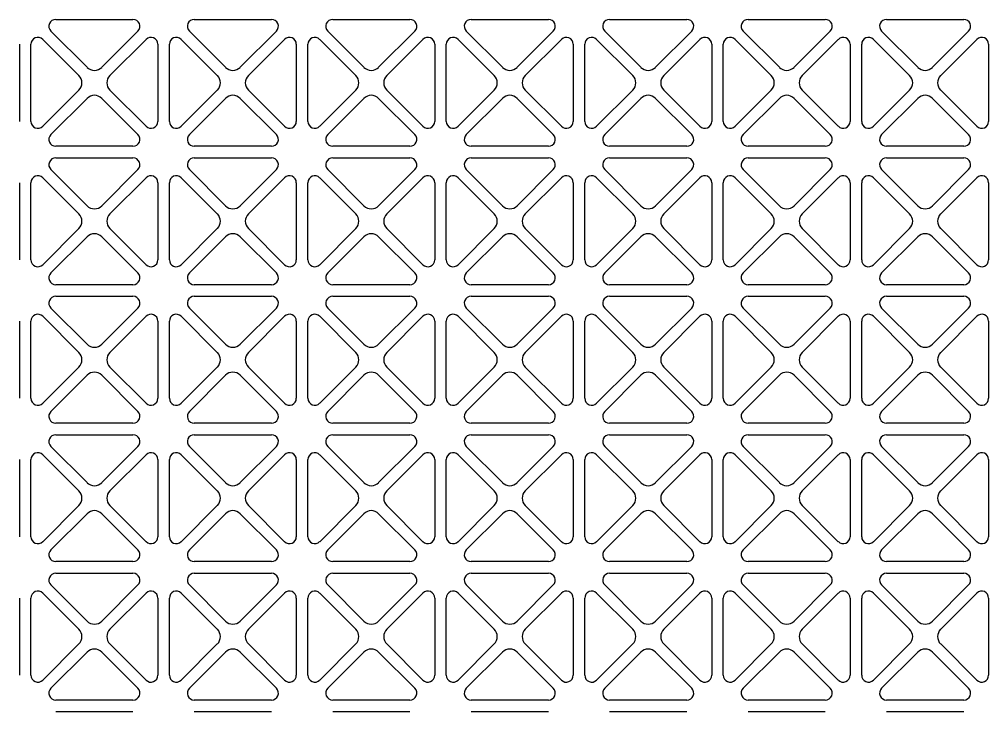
# Model space of a CAD drawing. Extents: x 59521 to 184406, y -1257 to 56672.
# Drawn here: x 70219.7 to 70387.7, y 19860.2 to 19980.2 of the extents above; entities that cross this region are included whole.
import ezdxf

# ---------------------------------------------------------------- set-up
doc = ezdxf.new("R2010")
doc.units = 0
doc.header["$MEASUREMENT"] = 0
doc.layers.get('0').update_dxf_attribs({"linetype": 'CONTINUOUS'})
doc.layers.add('WANGKONG_0', color=7, linetype='CONTINUOUS')

# ---------------------------------------------------------------- blocks, each defined once
blk = doc.blocks.new('ju77')
at = {"layer": 'WANGKONG_0', "color": 87, "linetype": 'Continuous'}
for p, q in [((-26.73, 251), (-13.35, 251)), ((-2.73, 251), (10.65, 251)), ((21.27, 251), (34.65, 251)), ((45.27, 251), (58.65, 251)), ((69.27, 251), (82.65, 251)), ((93.27, 251), (106.65, 251)), ((117.27, 251), (130.65, 251)), ((-21.31, 242.69), (-27.58, 248.95)), ((-12.5, 248.95), (-18.77, 242.69)), ((2.69, 242.69), (-3.58, 248.95)), ((11.5, 248.95), (5.23, 242.69)), ((26.69, 242.69), (20.42, 248.95)), ((35.5, 248.95), (29.23, 242.69)), ((50.69, 242.69), (44.42, 248.95)), ((59.5, 248.95), (53.23, 242.69)), ((74.69, 242.69), (68.42, 248.95)), ((83.5, 248.95), (77.23, 242.69)), ((98.69, 242.69), (92.42, 248.95)), ((107.5, 248.95), (101.23, 242.69)), ((122.69, 242.69), (116.42, 248.95)), ((131.5, 248.95), (125.23, 242.69)), ((-28.99, 247.54), (-22.73, 241.27)), ((-17.35, 241.27), (-11.09, 247.54)), ((-4.99, 247.54), (1.27, 241.27)), ((6.65, 241.27), (12.91, 247.54)), ((19.01, 247.54), (25.27, 241.27)), ((30.65, 241.27), (36.91, 247.54)), ((43.01, 247.54), (49.27, 241.27)), ((54.65, 241.27), (60.91, 247.54)), ((67.01, 247.54), (73.27, 241.27)), ((78.65, 241.27), (84.91, 247.54)), ((91.01, 247.54), (97.27, 241.27)), ((102.65, 241.27), (108.91, 247.54)), ((115.01, 247.54), (121.27, 241.27)), ((126.65, 241.27), (132.91, 247.54)), ((-33.04, 246.69), (-33.04, 233.31)), ((-31.04, 233.31), (-31.04, 246.69)), ((-9.04, 246.69), (-9.04, 233.31)), ((-7.04, 233.31), (-7.04, 246.69)), ((14.96, 246.69), (14.96, 233.31)), ((16.96, 233.31), (16.96, 246.69)), ((38.96, 246.69), (38.96, 233.31)), ((40.96, 233.31), (40.96, 246.69)), ((62.96, 246.69), (62.96, 233.31)), ((64.96, 233.31), (64.96, 246.69)), ((86.96, 246.69), (86.96, 233.31)), ((88.96, 233.31), (88.96, 246.69)), ((110.96, 246.69), (110.96, 233.31)), ((112.96, 233.31), (112.96, 246.69)), ((134.96, 246.69), (134.96, 233.31)), ((-22.73, 238.73), (-28.99, 232.46)), ((-11.09, 232.46), (-17.35, 238.73)), ((1.27, 238.73), (-4.99, 232.46)), ((12.91, 232.46), (6.65, 238.73)), ((25.27, 238.73), (19.01, 232.46)), ((36.91, 232.46), (30.65, 238.73)), ((49.27, 238.73), (43.01, 232.46)), ((60.91, 232.46), (54.65, 238.73)), ((73.27, 238.73), (67.01, 232.46)), ((84.91, 232.46), (78.65, 238.73)), ((97.27, 238.73), (91.01, 232.46)), ((108.91, 232.46), (102.65, 238.73)), ((121.27, 238.73), (115.01, 232.46)), ((132.91, 232.46), (126.65, 238.73)), ((-27.58, 231.05), (-21.31, 237.31)), ((-18.77, 237.31), (-12.5, 231.05)), ((-3.58, 231.05), (2.69, 237.31)), ((5.23, 237.31), (11.5, 231.05)), ((20.42, 231.05), (26.69, 237.31)), ((29.23, 237.31), (35.5, 231.05)), ((44.42, 231.05), (50.69, 237.31)), ((53.23, 237.31), (59.5, 231.05)), ((68.42, 231.05), (74.69, 237.31)), ((77.23, 237.31), (83.5, 231.05)), ((92.42, 231.05), (98.69, 237.31)), ((101.23, 237.31), (107.5, 231.05)), ((116.42, 231.05), (122.69, 237.31)), ((125.23, 237.31), (131.5, 231.05)), ((-13.35, 229), (-26.73, 229)), ((10.65, 229), (-2.73, 229)), ((34.65, 229), (21.27, 229)), ((58.65, 229), (45.27, 229)), ((82.65, 229), (69.27, 229)), ((106.65, 229), (93.27, 229)), ((130.65, 229), (117.27, 229)), ((-26.73, 227), (-13.35, 227)), ((-2.73, 227), (10.65, 227)), ((21.27, 227), (34.65, 227)), ((45.27, 227), (58.65, 227)), ((69.27, 227), (82.65, 227)), ((93.27, 227), (106.65, 227)), ((117.27, 227), (130.65, 227)), ((-28.99, 223.54), (-22.73, 217.27)), ((-21.31, 218.69), (-27.58, 224.95)), ((-12.5, 224.95), (-18.77, 218.69)), ((-17.35, 217.27), (-11.09, 223.54)), ((-4.99, 223.54), (1.27, 217.27)), ((2.69, 218.69), (-3.58, 224.95)), ((11.5, 224.95), (5.23, 218.69)), ((6.65, 217.27), (12.91, 223.54)), ((19.01, 223.54), (25.27, 217.27)), ((26.69, 218.69), (20.42, 224.95)), ((35.5, 224.95), (29.23, 218.69)), ((30.65, 217.27), (36.91, 223.54)), ((43.01, 223.54), (49.27, 217.27)), ((50.69, 218.69), (44.42, 224.95)), ((59.5, 224.95), (53.23, 218.69)), ((54.65, 217.27), (60.91, 223.54)), ((67.01, 223.54), (73.27, 217.27)), ((74.69, 218.69), (68.42, 224.95)), ((83.5, 224.95), (77.23, 218.69)), ((78.65, 217.27), (84.91, 223.54)), ((91.01, 223.54), (97.27, 217.27)), ((98.69, 218.69), (92.42, 224.95)), ((107.5, 224.95), (101.23, 218.69)), ((102.65, 217.27), (108.91, 223.54)), ((115.01, 223.54), (121.27, 217.27)), ((122.69, 218.69), (116.42, 224.95)), ((131.5, 224.95), (125.23, 218.69)), ((126.65, 217.27), (132.91, 223.54)), ((-33.04, 222.69), (-33.04, 209.31)), ((-31.04, 209.31), (-31.04, 222.69)), ((-9.04, 222.69), (-9.04, 209.31)), ((-7.04, 209.31), (-7.04, 222.69)), ((14.96, 222.69), (14.96, 209.31)), ((16.96, 209.31), (16.96, 222.69)), ((38.96, 222.69), (38.96, 209.31)), ((40.96, 209.31), (40.96, 222.69)), ((62.96, 222.69), (62.96, 209.31)), ((64.96, 209.31), (64.96, 222.69)), ((86.96, 222.69), (86.96, 209.31)), ((88.96, 209.31), (88.96, 222.69)), ((110.96, 222.69), (110.96, 209.31)), ((112.96, 209.31), (112.96, 222.69)), ((134.96, 222.69), (134.96, 209.31)), ((-22.73, 214.73), (-28.99, 208.46)), ((-11.09, 208.46), (-17.35, 214.73)), ((1.27, 214.73), (-4.99, 208.46)), ((12.91, 208.46), (6.65, 214.73)), ((25.27, 214.73), (19.01, 208.46)), ((36.91, 208.46), (30.65, 214.73)), ((49.27, 214.73), (43.01, 208.46)), ((60.91, 208.46), (54.65, 214.73)), ((73.27, 214.73), (67.01, 208.46)), ((84.91, 208.46), (78.65, 214.73)), ((97.27, 214.73), (91.01, 208.46)), ((108.91, 208.46), (102.65, 214.73)), ((121.27, 214.73), (115.01, 208.46)), ((132.91, 208.46), (126.65, 214.73)), ((-27.58, 207.05), (-21.31, 213.31)), ((-18.77, 213.31), (-12.5, 207.05)), ((-3.58, 207.05), (2.69, 213.31)), ((5.23, 213.31), (11.5, 207.05)), ((20.42, 207.05), (26.69, 213.31)), ((29.23, 213.31), (35.5, 207.05)), ((44.42, 207.05), (50.69, 213.31)), ((53.23, 213.31), (59.5, 207.05)), ((68.42, 207.05), (74.69, 213.31)), ((77.23, 213.31), (83.5, 207.05)), ((92.42, 207.05), (98.69, 213.31)), ((101.23, 213.31), (107.5, 207.05)), ((116.42, 207.05), (122.69, 213.31)), ((125.23, 213.31), (131.5, 207.05)), ((-13.35, 205), (-26.73, 205)), ((10.65, 205), (-2.73, 205)), ((34.65, 205), (21.27, 205)), ((58.65, 205), (45.27, 205)), ((82.65, 205), (69.27, 205)), ((106.65, 205), (93.27, 205)), ((130.65, 205), (117.27, 205)), ((-26.73, 203), (-13.35, 203)), ((-2.73, 203), (10.65, 203)), ((21.27, 203), (34.65, 203)), ((45.27, 203), (58.65, 203)), ((69.27, 203), (82.65, 203)), ((93.27, 203), (106.65, 203)), ((117.27, 203), (130.65, 203)), ((-21.31, 194.69), (-27.58, 200.95)), ((-12.5, 200.95), (-18.77, 194.69)), ((2.69, 194.69), (-3.58, 200.95)), ((11.5, 200.95), (5.23, 194.69)), ((26.69, 194.69), (20.42, 200.95)), ((35.5, 200.95), (29.23, 194.69)), ((50.69, 194.69), (44.42, 200.95)), ((59.5, 200.95), (53.23, 194.69)), ((74.69, 194.69), (68.42, 200.95)), ((83.5, 200.95), (77.23, 194.69)), ((98.69, 194.69), (92.42, 200.95)), ((107.5, 200.95), (101.23, 194.69)), ((122.69, 194.69), (116.42, 200.95)), ((131.5, 200.95), (125.23, 194.69)), ((-33.04, 198.69), (-33.04, 185.31)), ((-31.04, 185.31), (-31.04, 198.69)), ((-28.99, 199.54), (-22.73, 193.27)), ((-17.35, 193.27), (-11.09, 199.54)), ((-9.04, 198.69), (-9.04, 185.31)), ((-7.04, 185.31), (-7.04, 198.69)), ((-4.99, 199.54), (1.27, 193.27)), ((6.65, 193.27), (12.91, 199.54)), ((14.96, 198.69), (14.96, 185.31)), ((16.96, 185.31), (16.96, 198.69)), ((19.01, 199.54), (25.27, 193.27)), ((30.65, 193.27), (36.91, 199.54)), ((38.96, 198.69), (38.96, 185.31)), ((40.96, 185.31), (40.96, 198.69)), ((43.01, 199.54), (49.27, 193.27)), ((54.65, 193.27), (60.91, 199.54)), ((62.96, 198.69), (62.96, 185.31)), ((64.96, 185.31), (64.96, 198.69)), ((67.01, 199.54), (73.27, 193.27)), ((78.65, 193.27), (84.91, 199.54)), ((86.96, 198.69), (86.96, 185.31)), ((88.96, 185.31), (88.96, 198.69)), ((91.01, 199.54), (97.27, 193.27)), ((102.65, 193.27), (108.91, 199.54)), ((110.96, 198.69), (110.96, 185.31)), ((112.96, 185.31), (112.96, 198.69)), ((115.01, 199.54), (121.27, 193.27)), ((126.65, 193.27), (132.91, 199.54)), ((134.96, 198.69), (134.96, 185.31)), ((-22.73, 190.73), (-28.99, 184.46)), ((-11.09, 184.46), (-17.35, 190.73)), ((1.27, 190.73), (-4.99, 184.46)), ((12.91, 184.46), (6.65, 190.73)), ((25.27, 190.73), (19.01, 184.46)), ((36.91, 184.46), (30.65, 190.73)), ((49.27, 190.73), (43.01, 184.46)), ((60.91, 184.46), (54.65, 190.73)), ((73.27, 190.73), (67.01, 184.46)), ((84.91, 184.46), (78.65, 190.73)), ((97.27, 190.73), (91.01, 184.46)), ((108.91, 184.46), (102.65, 190.73)), ((121.27, 190.73), (115.01, 184.46)), ((132.91, 184.46), (126.65, 190.73)), ((-27.58, 183.05), (-21.31, 189.31)), ((-18.77, 189.31), (-12.5, 183.05)), ((-3.58, 183.05), (2.69, 189.31)), ((5.23, 189.31), (11.5, 183.05)), ((20.42, 183.05), (26.69, 189.31)), ((29.23, 189.31), (35.5, 183.05)), ((44.42, 183.05), (50.69, 189.31)), ((53.23, 189.31), (59.5, 183.05)), ((68.42, 183.05), (74.69, 189.31)), ((77.23, 189.31), (83.5, 183.05)), ((92.42, 183.05), (98.69, 189.31)), ((101.23, 189.31), (107.5, 183.05)), ((116.42, 183.05), (122.69, 189.31)), ((125.23, 189.31), (131.5, 183.05)), ((-13.35, 181), (-26.73, 181)), ((10.65, 181), (-2.73, 181)), ((34.65, 181), (21.27, 181)), ((58.65, 181), (45.27, 181)), ((82.65, 181), (69.27, 181)), ((106.65, 181), (93.27, 181)), ((130.65, 181), (117.27, 181)), ((-26.73, 179), (-13.35, 179)), ((-2.73, 179), (10.65, 179)), ((21.27, 179), (34.65, 179)), ((45.27, 179), (58.65, 179)), ((69.27, 179), (82.65, 179)), ((93.27, 179), (106.65, 179)), ((117.27, 179), (130.65, 179)), ((-21.31, 170.69), (-27.58, 176.95)), ((-12.5, 176.95), (-18.77, 170.69)), ((2.69, 170.69), (-3.58, 176.95)), ((11.5, 176.95), (5.23, 170.69)), ((26.69, 170.69), (20.42, 176.95)), ((35.5, 176.95), (29.23, 170.69)), ((50.69, 170.69), (44.42, 176.95)), ((59.5, 176.95), (53.23, 170.69)), ((74.69, 170.69), (68.42, 176.95)), ((83.5, 176.95), (77.23, 170.69)), ((98.69, 170.69), (92.42, 176.95)), ((107.5, 176.95), (101.23, 170.69)), ((122.69, 170.69), (116.42, 176.95)), ((131.5, 176.95), (125.23, 170.69)), ((-28.99, 175.54), (-22.73, 169.27)), ((-17.35, 169.27), (-11.09, 175.54)), ((-4.99, 175.54), (1.27, 169.27)), ((6.65, 169.27), (12.91, 175.54)), ((19.01, 175.54), (25.27, 169.27)), ((30.65, 169.27), (36.91, 175.54)), ((43.01, 175.54), (49.27, 169.27)), ((54.65, 169.27), (60.91, 175.54)), ((67.01, 175.54), (73.27, 169.27)), ((78.65, 169.27), (84.91, 175.54)), ((91.01, 175.54), (97.27, 169.27)), ((102.65, 169.27), (108.91, 175.54)), ((115.01, 175.54), (121.27, 169.27)), ((126.65, 169.27), (132.91, 175.54)), ((-33.04, 174.69), (-33.04, 161.31)), ((-31.04, 161.31), (-31.04, 174.69)), ((-9.04, 174.69), (-9.04, 161.31)), ((-7.04, 161.31), (-7.04, 174.69)), ((14.96, 174.69), (14.96, 161.31)), ((16.96, 161.31), (16.96, 174.69)), ((38.96, 174.69), (38.96, 161.31)), ((40.96, 161.31), (40.96, 174.69)), ((62.96, 174.69), (62.96, 161.31)), ((64.96, 161.31), (64.96, 174.69)), ((86.96, 174.69), (86.96, 161.31)), ((88.96, 161.31), (88.96, 174.69)), ((110.96, 174.69), (110.96, 161.31)), ((112.96, 161.31), (112.96, 174.69)), ((134.96, 174.69), (134.96, 161.31)), ((-22.73, 166.73), (-28.99, 160.46)), ((-11.09, 160.46), (-17.35, 166.73)), ((1.27, 166.73), (-4.99, 160.46)), ((12.91, 160.46), (6.65, 166.73)), ((25.27, 166.73), (19.01, 160.46)), ((36.91, 160.46), (30.65, 166.73)), ((49.27, 166.73), (43.01, 160.46)), ((60.91, 160.46), (54.65, 166.73)), ((73.27, 166.73), (67.01, 160.46)), ((84.91, 160.46), (78.65, 166.73)), ((97.27, 166.73), (91.01, 160.46)), ((108.91, 160.46), (102.65, 166.73)), ((121.27, 166.73), (115.01, 160.46)), ((132.91, 160.46), (126.65, 166.73)), ((-27.58, 159.05), (-21.31, 165.31)), ((-18.77, 165.31), (-12.5, 159.05)), ((-3.58, 159.05), (2.69, 165.31)), ((5.23, 165.31), (11.5, 159.05)), ((20.42, 159.05), (26.69, 165.31)), ((29.23, 165.31), (35.5, 159.05)), ((44.42, 159.05), (50.69, 165.31)), ((53.23, 165.31), (59.5, 159.05)), ((68.42, 159.05), (74.69, 165.31)), ((77.23, 165.31), (83.5, 159.05)), ((92.42, 159.05), (98.69, 165.31)), ((101.23, 165.31), (107.5, 159.05)), ((116.42, 159.05), (122.69, 165.31)), ((125.23, 165.31), (131.5, 159.05)), ((-13.35, 157), (-26.73, 157)), ((10.65, 157), (-2.73, 157)), ((34.65, 157), (21.27, 157)), ((58.65, 157), (45.27, 157)), ((82.65, 157), (69.27, 157)), ((106.65, 157), (93.27, 157)), ((130.65, 157), (117.27, 157)), ((-26.73, 155), (-13.35, 155)), ((-2.73, 155), (10.65, 155)), ((21.27, 155), (34.65, 155)), ((45.27, 155), (58.65, 155)), ((69.27, 155), (82.65, 155)), ((93.27, 155), (106.65, 155)), ((117.27, 155), (130.65, 155)), ((-21.31, 146.69), (-27.58, 152.95)), ((-12.5, 152.95), (-18.77, 146.69)), ((2.69, 146.69), (-3.58, 152.95)), ((11.5, 152.95), (5.23, 146.69)), ((26.69, 146.69), (20.42, 152.95)), ((35.5, 152.95), (29.23, 146.69)), ((50.69, 146.69), (44.42, 152.95)), ((59.5, 152.95), (53.23, 146.69)), ((74.69, 146.69), (68.42, 152.95)), ((83.5, 152.95), (77.23, 146.69)), ((98.69, 146.69), (92.42, 152.95)), ((107.5, 152.95), (101.23, 146.69)), ((122.69, 146.69), (116.42, 152.95)), ((131.5, 152.95), (125.23, 146.69)), ((-28.99, 151.54), (-22.73, 145.27)), ((-17.35, 145.27), (-11.09, 151.54)), ((-4.99, 151.54), (1.27, 145.27)), ((6.65, 145.27), (12.91, 151.54)), ((19.01, 151.54), (25.27, 145.27)), ((30.65, 145.27), (36.91, 151.54)), ((43.01, 151.54), (49.27, 145.27)), ((54.65, 145.27), (60.91, 151.54)), ((67.01, 151.54), (73.27, 145.27)), ((78.65, 145.27), (84.91, 151.54)), ((91.01, 151.54), (97.27, 145.27)), ((102.65, 145.27), (108.91, 151.54)), ((115.01, 151.54), (121.27, 145.27)), ((126.65, 145.27), (132.91, 151.54)), ((-33.04, 150.69), (-33.04, 137.31)), ((-31.04, 137.31), (-31.04, 150.69)), ((-9.04, 150.69), (-9.04, 137.31)), ((-7.04, 137.31), (-7.04, 150.69)), ((14.96, 150.69), (14.96, 137.31)), ((16.96, 137.31), (16.96, 150.69)), ((38.96, 150.69), (38.96, 137.31)), ((40.96, 137.31), (40.96, 150.69)), ((62.96, 150.69), (62.96, 137.31)), ((64.96, 137.31), (64.96, 150.69)), ((86.96, 150.69), (86.96, 137.31)), ((88.96, 137.31), (88.96, 150.69)), ((110.96, 150.69), (110.96, 137.31)), ((112.96, 137.31), (112.96, 150.69)), ((134.96, 150.69), (134.96, 137.31)), ((-22.73, 142.73), (-28.99, 136.46)), ((-27.58, 135.05), (-21.31, 141.31)), ((-18.77, 141.31), (-12.5, 135.05)), ((-11.09, 136.46), (-17.35, 142.73)), ((1.27, 142.73), (-4.99, 136.46)), ((-3.58, 135.05), (2.69, 141.31)), ((5.23, 141.31), (11.5, 135.05)), ((12.91, 136.46), (6.65, 142.73)), ((25.27, 142.73), (19.01, 136.46)), ((20.42, 135.05), (26.69, 141.31)), ((29.23, 141.31), (35.5, 135.05)), ((36.91, 136.46), (30.65, 142.73)), ((49.27, 142.73), (43.01, 136.46)), ((44.42, 135.05), (50.69, 141.31)), ((53.23, 141.31), (59.5, 135.05)), ((60.91, 136.46), (54.65, 142.73)), ((73.27, 142.73), (67.01, 136.46)), ((68.42, 135.05), (74.69, 141.31)), ((77.23, 141.31), (83.5, 135.05)), ((84.91, 136.46), (78.65, 142.73)), ((97.27, 142.73), (91.01, 136.46)), ((92.42, 135.05), (98.69, 141.31)), ((101.23, 141.31), (107.5, 135.05)), ((108.91, 136.46), (102.65, 142.73)), ((121.27, 142.73), (115.01, 136.46)), ((116.42, 135.05), (122.69, 141.31)), ((125.23, 141.31), (131.5, 135.05)), ((132.91, 136.46), (126.65, 142.73)), ((-13.35, 133), (-26.73, 133)), ((10.65, 133), (-2.73, 133)), ((34.65, 133), (21.27, 133)), ((58.65, 133), (45.27, 133)), ((82.65, 133), (69.27, 133)), ((106.65, 133), (93.27, 133)), ((130.65, 133), (117.27, 133)), ((-26.73, 131), (-13.35, 131)), ((-2.73, 131), (10.65, 131)), ((21.27, 131), (34.65, 131)), ((45.27, 131), (58.65, 131)), ((69.27, 131), (82.65, 131)), ((93.27, 131), (106.65, 131)), ((117.27, 131), (130.65, 131))]:
    blk.add_line(p, q, dxfattribs=at)
for centre, radius, start, end in [((-26.73, 249.8), 1.2, 90, 225), ((-13.35, 249.8), 1.2, 315, 90), ((-2.73, 249.8), 1.2, 90, 225), ((10.65, 249.8), 1.2, 315, 90), ((21.27, 249.8), 1.2, 90, 225), ((34.65, 249.8), 1.2, 315, 90), ((45.27, 249.8), 1.2, 90, 225), ((58.65, 249.8), 1.2, 315, 90), ((69.27, 249.8), 1.2, 90, 225), ((82.65, 249.8), 1.2, 315, 90), ((93.27, 249.8), 1.2, 90, 225), ((106.65, 249.8), 1.2, 315, 90), ((117.27, 249.8), 1.2, 90, 225), ((130.65, 249.8), 1.2, 315, 90), ((-29.84, 246.69), 1.2, 45, 180), ((-10.24, 246.69), 1.2, 0, 135), ((-5.84, 246.69), 1.2, 45, 180), ((13.76, 246.69), 1.2, 0, 135), ((18.16, 246.69), 1.2, 45, 180), ((37.76, 246.69), 1.2, 0, 135), ((42.16, 246.69), 1.2, 45, 180), ((61.76, 246.69), 1.2, 0, 135), ((66.16, 246.69), 1.2, 45, 180), ((85.76, 246.69), 1.2, 0, 135), ((90.16, 246.69), 1.2, 45, 180), ((109.76, 246.69), 1.2, 0, 135), ((114.16, 246.69), 1.2, 45, 180), ((133.76, 246.69), 1.2, 0, 135), ((-20.04, 243.96), 1.8, 225, 315), ((3.96, 243.96), 1.8, 225, 315), ((27.96, 243.96), 1.8, 225, 315), ((51.96, 243.96), 1.8, 225, 315), ((75.96, 243.96), 1.8, 225, 315), ((99.96, 243.96), 1.8, 225, 315), ((123.96, 243.96), 1.8, 225, 315), ((-24, 240), 1.8, 315, 45), ((-16.08, 240), 1.8, 135, 225), ((0, 240), 1.8, 315, 45), ((7.92, 240), 1.8, 135, 225), ((24, 240), 1.8, 315, 45), ((31.92, 240), 1.8, 135, 225), ((48, 240), 1.8, 315, 45), ((55.92, 240), 1.8, 135, 225), ((72, 240), 1.8, 315, 45), ((79.92, 240), 1.8, 135, 225), ((96, 240), 1.8, 315, 45), ((103.92, 240), 1.8, 135, 225), ((120, 240), 1.8, 315, 45), ((127.92, 240), 1.8, 135, 225), ((-20.04, 236.04), 1.8, 45, 135), ((3.96, 236.04), 1.8, 45, 135), ((27.96, 236.04), 1.8, 45, 135), ((51.96, 236.04), 1.8, 45, 135), ((75.96, 236.04), 1.8, 45, 135), ((99.96, 236.04), 1.8, 45, 135), ((123.96, 236.04), 1.8, 45, 135), ((-29.84, 233.31), 1.2, 180, 315), ((-10.24, 233.31), 1.2, 225, 0), ((-5.84, 233.31), 1.2, 180, 315), ((13.76, 233.31), 1.2, 225, 0), ((18.16, 233.31), 1.2, 180, 315), ((37.76, 233.31), 1.2, 225, 0), ((42.16, 233.31), 1.2, 180, 315), ((61.76, 233.31), 1.2, 225, 0), ((66.16, 233.31), 1.2, 180, 315), ((85.76, 233.31), 1.2, 225, 0), ((90.16, 233.31), 1.2, 180, 315), ((109.76, 233.31), 1.2, 225, 0), ((114.16, 233.31), 1.2, 180, 315), ((133.76, 233.31), 1.2, 225, 0), ((-26.73, 230.2), 1.2, 135, 270), ((-13.35, 230.2), 1.2, 270, 45), ((-2.73, 230.2), 1.2, 135, 270), ((10.65, 230.2), 1.2, 270, 45), ((21.27, 230.2), 1.2, 135, 270), ((34.65, 230.2), 1.2, 270, 45), ((45.27, 230.2), 1.2, 135, 270), ((58.65, 230.2), 1.2, 270, 45), ((69.27, 230.2), 1.2, 135, 270), ((82.65, 230.2), 1.2, 270, 45), ((93.27, 230.2), 1.2, 135, 270), ((106.65, 230.2), 1.2, 270, 45), ((117.27, 230.2), 1.2, 135, 270), ((130.65, 230.2), 1.2, 270, 45), ((-26.73, 225.8), 1.2, 90, 225), ((-13.35, 225.8), 1.2, 315, 90), ((-2.73, 225.8), 1.2, 90, 225), ((10.65, 225.8), 1.2, 315, 90), ((21.27, 225.8), 1.2, 90, 225), ((34.65, 225.8), 1.2, 315, 90), ((45.27, 225.8), 1.2, 90, 225), ((58.65, 225.8), 1.2, 315, 90), ((69.27, 225.8), 1.2, 90, 225), ((82.65, 225.8), 1.2, 315, 90), ((93.27, 225.8), 1.2, 90, 225), ((106.65, 225.8), 1.2, 315, 90), ((117.27, 225.8), 1.2, 90, 225), ((130.65, 225.8), 1.2, 315, 90), ((-29.84, 222.69), 1.2, 45, 180), ((-10.24, 222.69), 1.2, 0, 135), ((-5.84, 222.69), 1.2, 45, 180), ((13.76, 222.69), 1.2, 0, 135), ((18.16, 222.69), 1.2, 45, 180), ((37.76, 222.69), 1.2, 0, 135), ((42.16, 222.69), 1.2, 45, 180), ((61.76, 222.69), 1.2, 0, 135), ((66.16, 222.69), 1.2, 45, 180), ((85.76, 222.69), 1.2, 0, 135), ((90.16, 222.69), 1.2, 45, 180), ((109.76, 222.69), 1.2, 0, 135), ((114.16, 222.69), 1.2, 45, 180), ((133.76, 222.69), 1.2, 0, 135), ((-20.04, 219.96), 1.8, 225, 315), ((3.96, 219.96), 1.8, 225, 315), ((27.96, 219.96), 1.8, 225, 315), ((51.96, 219.96), 1.8, 225, 315), ((75.96, 219.96), 1.8, 225, 315), ((99.96, 219.96), 1.8, 225, 315), ((123.96, 219.96), 1.8, 225, 315), ((-24, 216), 1.8, 315, 45), ((-16.08, 216), 1.8, 135, 225), ((0, 216), 1.8, 315, 45), ((7.92, 216), 1.8, 135, 225), ((24, 216), 1.8, 315, 45), ((31.92, 216), 1.8, 135, 225), ((48, 216), 1.8, 315, 45), ((55.92, 216), 1.8, 135, 225), ((72, 216), 1.8, 315, 45), ((79.92, 216), 1.8, 135, 225), ((96, 216), 1.8, 315, 45), ((103.92, 216), 1.8, 135, 225), ((120, 216), 1.8, 315, 45), ((127.92, 216), 1.8, 135, 225), ((-20.04, 212.04), 1.8, 45, 135), ((3.96, 212.04), 1.8, 45, 135), ((27.96, 212.04), 1.8, 45, 135), ((51.96, 212.04), 1.8, 45, 135), ((75.96, 212.04), 1.8, 45, 135), ((99.96, 212.04), 1.8, 45, 135), ((123.96, 212.04), 1.8, 45, 135), ((-29.84, 209.31), 1.2, 180, 315), ((-10.24, 209.31), 1.2, 225, 0), ((-5.84, 209.31), 1.2, 180, 315), ((13.76, 209.31), 1.2, 225, 0), ((18.16, 209.31), 1.2, 180, 315), ((37.76, 209.31), 1.2, 225, 0), ((42.16, 209.31), 1.2, 180, 315), ((61.76, 209.31), 1.2, 225, 0), ((66.16, 209.31), 1.2, 180, 315), ((85.76, 209.31), 1.2, 225, 0), ((90.16, 209.31), 1.2, 180, 315), ((109.76, 209.31), 1.2, 225, 0), ((114.16, 209.31), 1.2, 180, 315), ((133.76, 209.31), 1.2, 225, 0), ((-26.73, 206.2), 1.2, 135, 270), ((-13.35, 206.2), 1.2, 270, 45), ((-2.73, 206.2), 1.2, 135, 270), ((10.65, 206.2), 1.2, 270, 45), ((21.27, 206.2), 1.2, 135, 270), ((34.65, 206.2), 1.2, 270, 45), ((45.27, 206.2), 1.2, 135, 270), ((58.65, 206.2), 1.2, 270, 45), ((69.27, 206.2), 1.2, 135, 270), ((82.65, 206.2), 1.2, 270, 45), ((93.27, 206.2), 1.2, 135, 270), ((106.65, 206.2), 1.2, 270, 45), ((117.27, 206.2), 1.2, 135, 270), ((130.65, 206.2), 1.2, 270, 45), ((-26.73, 201.8), 1.2, 90, 225), ((-13.35, 201.8), 1.2, 315, 90), ((-2.73, 201.8), 1.2, 90, 225), ((10.65, 201.8), 1.2, 315, 90), ((21.27, 201.8), 1.2, 90, 225), ((34.65, 201.8), 1.2, 315, 90), ((45.27, 201.8), 1.2, 90, 225), ((58.65, 201.8), 1.2, 315, 90), ((69.27, 201.8), 1.2, 90, 225), ((82.65, 201.8), 1.2, 315, 90), ((93.27, 201.8), 1.2, 90, 225), ((106.65, 201.8), 1.2, 315, 90), ((117.27, 201.8), 1.2, 90, 225), ((130.65, 201.8), 1.2, 315, 90), ((-29.84, 198.69), 1.2, 45, 180), ((-10.24, 198.69), 1.2, 0, 135), ((-5.84, 198.69), 1.2, 45, 180), ((13.76, 198.69), 1.2, 0, 135), ((18.16, 198.69), 1.2, 45, 180), ((37.76, 198.69), 1.2, 0, 135), ((42.16, 198.69), 1.2, 45, 180), ((61.76, 198.69), 1.2, 0, 135), ((66.16, 198.69), 1.2, 45, 180), ((85.76, 198.69), 1.2, 0, 135), ((90.16, 198.69), 1.2, 45, 180), ((109.76, 198.69), 1.2, 0, 135), ((114.16, 198.69), 1.2, 45, 180), ((133.76, 198.69), 1.2, 0, 135), ((-24, 192), 1.8, 315, 45), ((-20.04, 195.96), 1.8, 225, 315), ((-16.08, 192), 1.8, 135, 225), ((0, 192), 1.8, 315, 45), ((3.96, 195.96), 1.8, 225, 315), ((7.92, 192), 1.8, 135, 225), ((24, 192), 1.8, 315, 45), ((27.96, 195.96), 1.8, 225, 315), ((31.92, 192), 1.8, 135, 225), ((48, 192), 1.8, 315, 45), ((51.96, 195.96), 1.8, 225, 315), ((55.92, 192), 1.8, 135, 225), ((72, 192), 1.8, 315, 45), ((75.96, 195.96), 1.8, 225, 315), ((79.92, 192), 1.8, 135, 225), ((96, 192), 1.8, 315, 45), ((99.96, 195.96), 1.8, 225, 315), ((103.92, 192), 1.8, 135, 225), ((120, 192), 1.8, 315, 45), ((123.96, 195.96), 1.8, 225, 315), ((127.92, 192), 1.8, 135, 225), ((-20.04, 188.04), 1.8, 45, 135), ((3.96, 188.04), 1.8, 45, 135), ((27.96, 188.04), 1.8, 45, 135), ((51.96, 188.04), 1.8, 45, 135), ((75.96, 188.04), 1.8, 45, 135), ((99.96, 188.04), 1.8, 45, 135), ((123.96, 188.04), 1.8, 45, 135), ((-29.84, 185.31), 1.2, 180, 315), ((-10.24, 185.31), 1.2, 225, 0), ((-5.84, 185.31), 1.2, 180, 315), ((13.76, 185.31), 1.2, 225, 0), ((18.16, 185.31), 1.2, 180, 315), ((37.76, 185.31), 1.2, 225, 0), ((42.16, 185.31), 1.2, 180, 315), ((61.76, 185.31), 1.2, 225, 0), ((66.16, 185.31), 1.2, 180, 315), ((85.76, 185.31), 1.2, 225, 0), ((90.16, 185.31), 1.2, 180, 315), ((109.76, 185.31), 1.2, 225, 0), ((114.16, 185.31), 1.2, 180, 315), ((133.76, 185.31), 1.2, 225, 0), ((-26.73, 182.2), 1.2, 135, 270), ((-13.35, 182.2), 1.2, 270, 45), ((-2.73, 182.2), 1.2, 135, 270), ((10.65, 182.2), 1.2, 270, 45), ((21.27, 182.2), 1.2, 135, 270), ((34.65, 182.2), 1.2, 270, 45), ((45.27, 182.2), 1.2, 135, 270), ((58.65, 182.2), 1.2, 270, 45), ((69.27, 182.2), 1.2, 135, 270), ((82.65, 182.2), 1.2, 270, 45), ((93.27, 182.2), 1.2, 135, 270), ((106.65, 182.2), 1.2, 270, 45), ((117.27, 182.2), 1.2, 135, 270), ((130.65, 182.2), 1.2, 270, 45), ((-26.73, 177.8), 1.2, 90, 225), ((-13.35, 177.8), 1.2, 315, 90), ((-2.73, 177.8), 1.2, 90, 225), ((10.65, 177.8), 1.2, 315, 90), ((21.27, 177.8), 1.2, 90, 225), ((34.65, 177.8), 1.2, 315, 90), ((45.27, 177.8), 1.2, 90, 225), ((58.65, 177.8), 1.2, 315, 90), ((69.27, 177.8), 1.2, 90, 225), ((82.65, 177.8), 1.2, 315, 90), ((93.27, 177.8), 1.2, 90, 225), ((106.65, 177.8), 1.2, 315, 90), ((117.27, 177.8), 1.2, 90, 225), ((130.65, 177.8), 1.2, 315, 90), ((-29.84, 174.69), 1.2, 45, 180), ((-10.24, 174.69), 1.2, 0, 135), ((-5.84, 174.69), 1.2, 45, 180), ((13.76, 174.69), 1.2, 0, 135), ((18.16, 174.69), 1.2, 45, 180), ((37.76, 174.69), 1.2, 0, 135), ((42.16, 174.69), 1.2, 45, 180), ((61.76, 174.69), 1.2, 0, 135), ((66.16, 174.69), 1.2, 45, 180), ((85.76, 174.69), 1.2, 0, 135), ((90.16, 174.69), 1.2, 45, 180), ((109.76, 174.69), 1.2, 0, 135), ((114.16, 174.69), 1.2, 45, 180), ((133.76, 174.69), 1.2, 0, 135), ((-20.04, 171.96), 1.8, 225, 315), ((3.96, 171.96), 1.8, 225, 315), ((27.96, 171.96), 1.8, 225, 315), ((51.96, 171.96), 1.8, 225, 315), ((75.96, 171.96), 1.8, 225, 315), ((99.96, 171.96), 1.8, 225, 315), ((123.96, 171.96), 1.8, 225, 315), ((-24, 168), 1.8, 315, 45), ((-16.08, 168), 1.8, 135, 225), ((0, 168), 1.8, 315, 45), ((7.92, 168), 1.8, 135, 225), ((24, 168), 1.8, 315, 45), ((31.92, 168), 1.8, 135, 225), ((48, 168), 1.8, 315, 45), ((55.92, 168), 1.8, 135, 225), ((72, 168), 1.8, 315, 45), ((79.92, 168), 1.8, 135, 225), ((96, 168), 1.8, 315, 45), ((103.92, 168), 1.8, 135, 225), ((120, 168), 1.8, 315, 45), ((127.92, 168), 1.8, 135, 225), ((-20.04, 164.04), 1.8, 45, 135), ((3.96, 164.04), 1.8, 45, 135), ((27.96, 164.04), 1.8, 45, 135), ((51.96, 164.04), 1.8, 45, 135), ((75.96, 164.04), 1.8, 45, 135), ((99.96, 164.04), 1.8, 45, 135), ((123.96, 164.04), 1.8, 45, 135), ((-29.84, 161.31), 1.2, 180, 315), ((-10.24, 161.31), 1.2, 225, 0), ((-5.84, 161.31), 1.2, 180, 315), ((13.76, 161.31), 1.2, 225, 0), ((18.16, 161.31), 1.2, 180, 315), ((37.76, 161.31), 1.2, 225, 0), ((42.16, 161.31), 1.2, 180, 315), ((61.76, 161.31), 1.2, 225, 0), ((66.16, 161.31), 1.2, 180, 315), ((85.76, 161.31), 1.2, 225, 0), ((90.16, 161.31), 1.2, 180, 315), ((109.76, 161.31), 1.2, 225, 0), ((114.16, 161.31), 1.2, 180, 315), ((133.76, 161.31), 1.2, 225, 0), ((-26.73, 158.2), 1.2, 135, 270), ((-13.35, 158.2), 1.2, 270, 45), ((-2.73, 158.2), 1.2, 135, 270), ((10.65, 158.2), 1.2, 270, 45), ((21.27, 158.2), 1.2, 135, 270), ((34.65, 158.2), 1.2, 270, 45), ((45.27, 158.2), 1.2, 135, 270), ((58.65, 158.2), 1.2, 270, 45), ((69.27, 158.2), 1.2, 135, 270), ((82.65, 158.2), 1.2, 270, 45), ((93.27, 158.2), 1.2, 135, 270), ((106.65, 158.2), 1.2, 270, 45), ((117.27, 158.2), 1.2, 135, 270), ((130.65, 158.2), 1.2, 270, 45), ((-26.73, 153.8), 1.2, 90, 225), ((-13.35, 153.8), 1.2, 315, 90), ((-2.73, 153.8), 1.2, 90, 225), ((10.65, 153.8), 1.2, 315, 90), ((21.27, 153.8), 1.2, 90, 225), ((34.65, 153.8), 1.2, 315, 90), ((45.27, 153.8), 1.2, 90, 225), ((58.65, 153.8), 1.2, 315, 90), ((69.27, 153.8), 1.2, 90, 225), ((82.65, 153.8), 1.2, 315, 90), ((93.27, 153.8), 1.2, 90, 225), ((106.65, 153.8), 1.2, 315, 90), ((117.27, 153.8), 1.2, 90, 225), ((130.65, 153.8), 1.2, 315, 90), ((-29.84, 150.69), 1.2, 45, 180), ((-10.24, 150.69), 1.2, 0, 135), ((-5.84, 150.69), 1.2, 45, 180), ((13.76, 150.69), 1.2, 0, 135), ((18.16, 150.69), 1.2, 45, 180), ((37.76, 150.69), 1.2, 0, 135), ((42.16, 150.69), 1.2, 45, 180), ((61.76, 150.69), 1.2, 0, 135), ((66.16, 150.69), 1.2, 45, 180), ((85.76, 150.69), 1.2, 0, 135), ((90.16, 150.69), 1.2, 45, 180), ((109.76, 150.69), 1.2, 0, 135), ((114.16, 150.69), 1.2, 45, 180), ((133.76, 150.69), 1.2, 0, 135), ((-20.04, 147.96), 1.8, 225, 315), ((3.96, 147.96), 1.8, 225, 315), ((27.96, 147.96), 1.8, 225, 315), ((51.96, 147.96), 1.8, 225, 315), ((75.96, 147.96), 1.8, 225, 315), ((99.96, 147.96), 1.8, 225, 315), ((123.96, 147.96), 1.8, 225, 315), ((-24, 144), 1.8, 315, 45), ((-16.08, 144), 1.8, 135, 225), ((0, 144), 1.8, 315, 45), ((7.92, 144), 1.8, 135, 225), ((24, 144), 1.8, 315, 45), ((31.92, 144), 1.8, 135, 225), ((48, 144), 1.8, 315, 45), ((55.92, 144), 1.8, 135, 225), ((72, 144), 1.8, 315, 45), ((79.92, 144), 1.8, 135, 225), ((96, 144), 1.8, 315, 45), ((103.92, 144), 1.8, 135, 225), ((120, 144), 1.8, 315, 45), ((127.92, 144), 1.8, 135, 225), ((-20.04, 140.04), 1.8, 45, 135), ((3.96, 140.04), 1.8, 45, 135), ((27.96, 140.04), 1.8, 45, 135), ((51.96, 140.04), 1.8, 45, 135), ((75.96, 140.04), 1.8, 45, 135), ((99.96, 140.04), 1.8, 45, 135), ((123.96, 140.04), 1.8, 45, 135), ((-29.84, 137.31), 1.2, 180, 315), ((-10.24, 137.31), 1.2, 225, 0), ((-5.84, 137.31), 1.2, 180, 315), ((13.76, 137.31), 1.2, 225, 0), ((18.16, 137.31), 1.2, 180, 315), ((37.76, 137.31), 1.2, 225, 0), ((42.16, 137.31), 1.2, 180, 315), ((61.76, 137.31), 1.2, 225, 0), ((66.16, 137.31), 1.2, 180, 315), ((85.76, 137.31), 1.2, 225, 0), ((90.16, 137.31), 1.2, 180, 315), ((109.76, 137.31), 1.2, 225, 0), ((114.16, 137.31), 1.2, 180, 315), ((133.76, 137.31), 1.2, 225, 0), ((-26.73, 134.2), 1.2, 135, 270), ((-13.35, 134.2), 1.2, 270, 45), ((-2.73, 134.2), 1.2, 135, 270), ((10.65, 134.2), 1.2, 270, 45), ((21.27, 134.2), 1.2, 135, 270), ((34.65, 134.2), 1.2, 270, 45), ((45.27, 134.2), 1.2, 135, 270), ((58.65, 134.2), 1.2, 270, 45), ((69.27, 134.2), 1.2, 135, 270), ((82.65, 134.2), 1.2, 270, 45), ((93.27, 134.2), 1.2, 135, 270), ((106.65, 134.2), 1.2, 270, 45), ((117.27, 134.2), 1.2, 135, 270), ((130.65, 134.2), 1.2, 270, 45)]:
    blk.add_arc(centre, radius, start, end, dxfattribs=at)

msp = doc.modelspace()

# ---------------------------------------------------------------- block references
msp.add_blockref('ju77', (70252.779, 19729.172))

doc.saveas('drawing.dxf')
